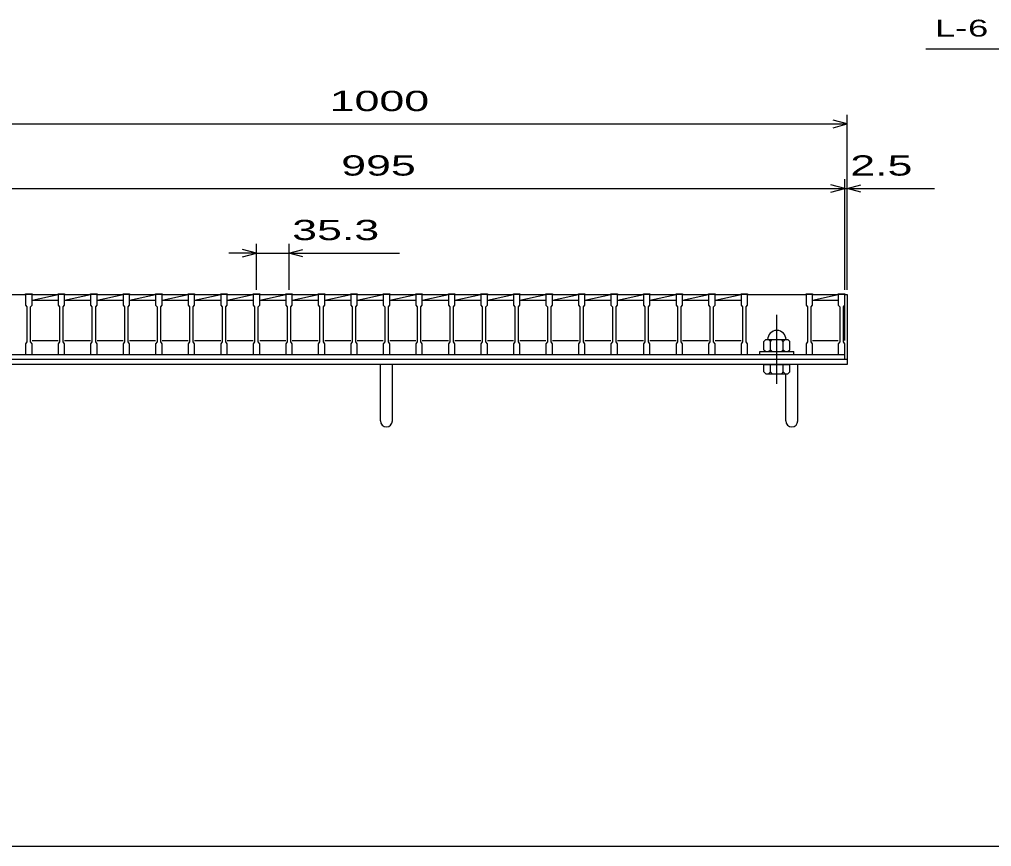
# Model space of a CAD drawing. Units: millimetres, scale not verified. Extents: x -1820 to 1731, y -1282 to 1054.
# Drawn here: x -1249 to -194, y -1146 to -249 of the extents above; entities that cross this region are included whole.
import ezdxf
from ezdxf.enums import TextEntityAlignment as Align

# ---------------------------------------------------------------- set-up
doc = ezdxf.new("R2010")
doc.units = ezdxf.units.MM
doc.header["$LTSCALE"] = 10
doc.linetypes.add('CHAIN', pattern=[18.5, 12, -1.5, 3.5, -1.5])
for name, color, linetype, lineweight in [('0_2', 150, 'Continuous', 25), ('16', 3, 'Continuous', 25), ('19', 6, 'Continuous', 25), ('22', 4, 'Continuous', 25)]:
    doc.layers.add(name, color=color, linetype=linetype, lineweight=lineweight)
doc.styles.add('ベクトル', font='')
doc.styles.get('ベクトル').set_extended_font_data('ベクトル')

msp = doc.modelspace()

# ---------------------------------------------------------------- linework, layer by layer
at = {"layer": '0_2'}
msp.add_line((1731, -1146.5), (-1729, -1146.5), dxfattribs=at)
at = {"layer": '16'}
for p, q in [((-1305.7, -547.5), (-1242.1, -547.5)), ((-1242.1, -547.5), (-1242.1, -546.8)), ((-1242.1, -546.8), (-1235.1, -546.8)), ((-1242.1, -547.5), (-1242.1, -559)), ((-1235.1, -547.5), (-1242.1, -547.5)), ((-1235.1, -546.8), (-1235.1, -547.5)), ((-1235.1, -559), (-1235.1, -547.5)), ((-1235.1, -547.5), (-1206.8, -547.5)), ((-1235.1, -553.5), (-1206.8, -547.5)), ((-1206.8, -547.5), (-1206.8, -546.8)), ((-1206.8, -546.8), (-1199.8, -546.8)), ((-1206.8, -547.5), (-1206.8, -559)), ((-1199.8, -547.5), (-1206.8, -547.5)), ((-1199.8, -546.8), (-1199.8, -547.5)), ((-1199.8, -559), (-1199.8, -547.5)), ((-1199.8, -547.5), (-1171.5, -547.5)), ((-1199.8, -553.5), (-1171.5, -547.5)), ((-1171.5, -547.5), (-1171.5, -546.8)), ((-1171.5, -546.8), (-1164.5, -546.8)), ((-1171.5, -547.5), (-1171.5, -559)), ((-1164.5, -547.5), (-1171.5, -547.5)), ((-1164.5, -546.8), (-1164.5, -547.5)), ((-1164.5, -559), (-1164.5, -547.5)), ((-1164.5, -547.5), (-1136.2, -547.5)), ((-1164.5, -553.5), (-1136.2, -547.5)), ((-1136.2, -547.5), (-1136.2, -546.8)), ((-1136.2, -546.8), (-1129.2, -546.8)), ((-1136.2, -547.5), (-1136.2, -559)), ((-1129.2, -547.5), (-1136.2, -547.5)), ((-1129.2, -546.8), (-1129.2, -547.5)), ((-1129.2, -559), (-1129.2, -547.5)), ((-1129.2, -547.5), (-1100.9, -547.5)), ((-1129.2, -553.5), (-1100.9, -547.5)), ((-1100.9, -547.5), (-1100.9, -546.8)), ((-1100.9, -546.8), (-1093.9, -546.8)), ((-1100.9, -547.5), (-1100.9, -559)), ((-1093.9, -547.5), (-1100.9, -547.5)), ((-1093.9, -546.8), (-1093.9, -547.5)), ((-1093.9, -559), (-1093.9, -547.5)), ((-1093.9, -547.5), (-1065.6, -547.5)), ((-1093.9, -553.5), (-1065.6, -547.5)), ((-1065.6, -547.5), (-1065.6, -546.8)), ((-1065.6, -546.8), (-1058.6, -546.8)), ((-1065.6, -547.5), (-1065.6, -559)), ((-1058.6, -547.5), (-1065.6, -547.5)), ((-1058.6, -546.8), (-1058.6, -547.5)), ((-1058.6, -559), (-1058.6, -547.5)), ((-1058.6, -547.5), (-1030.3, -547.5)), ((-1058.6, -553.5), (-1030.3, -547.5)), ((-1030.3, -547.5), (-1030.3, -546.8)), ((-1030.3, -546.8), (-1023.3, -546.8)), ((-1030.3, -547.5), (-1030.3, -559)), ((-1023.3, -547.5), (-1030.3, -547.5)), ((-1023.3, -546.8), (-1023.3, -547.5)), ((-1023.3, -559), (-1023.3, -547.5)), ((-1023.3, -547.5), (-995, -547.5)), ((-1023.3, -553.5), (-995, -547.5)), ((-995, -547.5), (-995, -546.8)), ((-995, -546.8), (-988, -546.8)), ((-995, -547.5), (-995, -559)), ((-988, -547.5), (-995, -547.5)), ((-988, -546.8), (-988, -547.5)), ((-988, -559), (-988, -547.5)), ((-988, -547.5), (-959.7, -547.5)), ((-988, -553.5), (-959.7, -547.5)), ((-959.7, -547.5), (-959.7, -546.8)), ((-959.7, -546.8), (-952.7, -546.8)), ((-959.7, -547.5), (-959.7, -559)), ((-952.7, -547.5), (-959.7, -547.5)), ((-952.7, -546.8), (-952.7, -547.5)), ((-952.7, -559), (-952.7, -547.5)), ((-952.7, -547.5), (-924.4, -547.5)), ((-952.7, -553.5), (-924.4, -547.5)), ((-924.4, -547.5), (-924.4, -546.8)), ((-924.4, -546.8), (-917.4, -546.8)), ((-924.4, -547.5), (-924.4, -559)), ((-917.4, -547.5), (-924.4, -547.5)), ((-917.4, -546.8), (-917.4, -547.5)), ((-917.4, -559), (-917.4, -547.5)), ((-917.4, -547.5), (-889.1, -547.5)), ((-917.4, -553.5), (-889.1, -547.5)), ((-889.1, -547.5), (-889.1, -546.8)), ((-889.1, -546.8), (-882.1, -546.8)), ((-889.1, -547.5), (-889.1, -559)), ((-882.1, -547.5), (-889.1, -547.5)), ((-882.1, -546.8), (-882.1, -547.5)), ((-882.1, -559), (-882.1, -547.5)), ((-882.1, -547.5), (-853.8, -547.5)), ((-882.1, -553.5), (-853.8, -547.5)), ((-853.8, -547.5), (-853.8, -546.8)), ((-853.8, -546.8), (-846.8, -546.8)), ((-853.8, -547.5), (-853.8, -559)), ((-846.8, -547.5), (-853.8, -547.5)), ((-846.8, -546.8), (-846.8, -547.5)), ((-846.8, -559), (-846.8, -547.5)), ((-846.8, -547.5), (-818.5, -547.5)), ((-846.8, -553.5), (-818.5, -547.5)), ((-818.5, -547.5), (-818.5, -546.8)), ((-818.5, -546.8), (-811.5, -546.8)), ((-818.5, -547.5), (-818.5, -559)), ((-811.5, -547.5), (-818.5, -547.5)), ((-811.5, -546.8), (-811.5, -547.5)), ((-811.5, -559), (-811.5, -547.5)), ((-811.5, -547.5), (-783.2, -547.5)), ((-811.5, -553.5), (-783.2, -547.5)), ((-783.2, -547.5), (-783.2, -546.8)), ((-783.2, -546.8), (-776.2, -546.8)), ((-783.2, -547.5), (-783.2, -559)), ((-776.2, -547.5), (-783.2, -547.5)), ((-776.2, -546.8), (-776.2, -547.5)), ((-776.2, -559), (-776.2, -547.5)), ((-776.2, -547.5), (-747.9, -547.5)), ((-776.2, -553.5), (-747.9, -547.5)), ((-747.9, -547.5), (-747.9, -546.8)), ((-747.9, -546.8), (-740.9, -546.8)), ((-747.9, -547.5), (-747.9, -559)), ((-740.9, -547.5), (-747.9, -547.5)), ((-740.9, -546.8), (-740.9, -547.5)), ((-740.9, -559), (-740.9, -547.5)), ((-740.9, -547.5), (-712.6, -547.5)), ((-740.9, -553.5), (-712.6, -547.5)), ((-712.6, -547.5), (-712.6, -546.8)), ((-712.6, -546.8), (-705.6, -546.8)), ((-712.6, -547.5), (-712.6, -559)), ((-705.6, -547.5), (-712.6, -547.5)), ((-705.6, -546.8), (-705.6, -547.5)), ((-705.6, -559), (-705.6, -547.5)), ((-705.6, -547.5), (-677.3, -547.5)), ((-705.6, -553.5), (-677.3, -547.5)), ((-677.3, -547.5), (-677.3, -546.8)), ((-677.3, -546.8), (-670.3, -546.8)), ((-677.3, -547.5), (-677.3, -559)), ((-670.3, -547.5), (-677.3, -547.5)), ((-670.3, -546.8), (-670.3, -547.5)), ((-670.3, -559), (-670.3, -547.5)), ((-670.3, -547.5), (-642, -547.5)), ((-670.3, -553.5), (-642, -547.5)), ((-642, -547.5), (-642, -546.8)), ((-642, -546.8), (-635, -546.8)), ((-642, -547.5), (-642, -559)), ((-635, -547.5), (-642, -547.5)), ((-635, -546.8), (-635, -547.5)), ((-635, -559), (-635, -547.5)), ((-635, -547.5), (-606.7, -547.5)), ((-635, -553.5), (-606.7, -547.5)), ((-606.7, -547.5), (-606.7, -546.8)), ((-606.7, -546.8), (-599.7, -546.8)), ((-606.7, -547.5), (-606.7, -559)), ((-599.7, -547.5), (-606.7, -547.5)), ((-599.7, -546.8), (-599.7, -547.5)), ((-599.7, -559), (-599.7, -547.5)), ((-599.7, -547.5), (-571.4, -547.5)), ((-599.7, -553.5), (-571.4, -547.5)), ((-571.4, -547.5), (-571.4, -546.8)), ((-571.4, -546.8), (-564.4, -546.8)), ((-571.4, -547.5), (-571.4, -559)), ((-564.4, -547.5), (-571.4, -547.5)), ((-564.4, -546.8), (-564.4, -547.5)), ((-564.4, -559), (-564.4, -547.5)), ((-564.4, -547.5), (-536.1, -547.5)), ((-564.4, -553.5), (-536.1, -547.5)), ((-536.1, -547.5), (-536.1, -546.8)), ((-536.1, -546.8), (-529.1, -546.8)), ((-536.1, -547.5), (-536.1, -559)), ((-529.1, -547.5), (-536.1, -547.5)), ((-529.1, -546.8), (-529.1, -547.5)), ((-529.1, -559), (-529.1, -547.5)), ((-529.1, -547.5), (-500.8, -547.5)), ((-529.1, -553.5), (-500.8, -547.5)), ((-500.8, -547.5), (-500.8, -546.8)), ((-500.8, -546.8), (-493.8, -546.8)), ((-500.8, -547.5), (-500.8, -559)), ((-493.8, -547.5), (-500.8, -547.5)), ((-493.8, -546.8), (-493.8, -547.5)), ((-493.8, -559), (-493.8, -547.5)), ((-493.8, -547.5), (-465.5, -547.5)), ((-493.8, -553.5), (-465.5, -547.5)), ((-465.5, -547.5), (-465.5, -546.8)), ((-465.5, -546.8), (-458.5, -546.8)), ((-465.5, -547.5), (-465.5, -559)), ((-458.5, -547.5), (-465.5, -547.5)), ((-458.5, -546.8), (-458.5, -547.5)), ((-458.5, -559), (-458.5, -547.5)), ((-458.5, -547.5), (-394.9, -547.5)), ((-394.9, -547.5), (-394.9, -546.8)), ((-394.9, -546.8), (-387.9, -546.8)), ((-394.9, -547.5), (-394.9, -559)), ((-387.9, -547.5), (-394.9, -547.5)), ((-387.9, -546.8), (-387.9, -547.5)), ((-387.9, -559), (-387.9, -547.5)), ((-387.9, -547.5), (-360, -547.5)), ((-387.9, -553.5), (-360, -547.58)), ((-360, -547.5), (-360, -546.8)), ((-360, -546.8), (-353, -546.8)), ((-360, -547.5), (-360, -559)), ((-353, -547.5), (-360, -547.5)), ((-353, -546.8), (-353, -547.5)), ((-353, -559), (-353, -547.5)), ((-353, -597.5), (-353, -547.5)), ((-1242.1, -559), (-1240.6, -561)), ((-1236.6, -561), (-1235.1, -559)), ((-1235.1, -553.5), (-1206.8, -553.5)), ((-1206.8, -559), (-1205.3, -561)), ((-1201.3, -561), (-1199.8, -559)), ((-1199.8, -553.5), (-1171.5, -553.5)), ((-1171.5, -559), (-1170, -561)), ((-1166, -561), (-1164.5, -559)), ((-1164.5, -553.5), (-1136.2, -553.5)), ((-1136.2, -559), (-1134.7, -561)), ((-1130.7, -561), (-1129.2, -559)), ((-1129.2, -553.5), (-1100.9, -553.5)), ((-1100.9, -559), (-1099.4, -561)), ((-1095.4, -561), (-1093.9, -559)), ((-1093.9, -553.5), (-1065.6, -553.5)), ((-1065.6, -559), (-1064.1, -561)), ((-1060.1, -561), (-1058.6, -559)), ((-1058.6, -553.5), (-1030.3, -553.5)), ((-1030.3, -559), (-1028.8, -561)), ((-1024.8, -561), (-1023.3, -559)), ((-1023.3, -553.5), (-995, -553.5)), ((-995, -559), (-993.5, -561)), ((-989.5, -561), (-988, -559)), ((-988, -553.5), (-959.7, -553.5)), ((-959.7, -559), (-958.2, -561)), ((-954.2, -561), (-952.7, -559)), ((-952.7, -553.5), (-924.4, -553.5)), ((-924.4, -559), (-922.9, -561)), ((-918.9, -561), (-917.4, -559)), ((-917.4, -553.5), (-889.1, -553.5)), ((-889.1, -559), (-887.6, -561)), ((-883.6, -561), (-882.1, -559)), ((-882.1, -553.5), (-853.8, -553.5)), ((-853.8, -559), (-852.3, -561)), ((-848.3, -561), (-846.8, -559)), ((-846.8, -553.5), (-818.5, -553.5)), ((-818.5, -559), (-817, -561)), ((-813, -561), (-811.5, -559)), ((-811.5, -553.5), (-783.2, -553.5)), ((-783.2, -559), (-781.7, -561)), ((-777.7, -561), (-776.2, -559)), ((-776.2, -553.5), (-747.9, -553.5)), ((-747.9, -559), (-746.4, -561)), ((-742.4, -561), (-740.9, -559)), ((-740.9, -553.5), (-712.6, -553.5)), ((-712.6, -559), (-711.1, -561)), ((-707.1, -561), (-705.6, -559)), ((-705.6, -553.5), (-677.3, -553.5)), ((-677.3, -559), (-675.8, -561)), ((-671.8, -561), (-670.3, -559)), ((-670.3, -553.5), (-642, -553.5)), ((-642, -559), (-640.5, -561)), ((-636.5, -561), (-635, -559)), ((-635, -553.5), (-606.7, -553.5)), ((-606.7, -559), (-605.2, -561)), ((-601.2, -561), (-599.7, -559)), ((-599.7, -553.5), (-571.4, -553.5)), ((-571.4, -559), (-569.9, -561)), ((-565.9, -561), (-564.4, -559)), ((-564.4, -553.5), (-536.1, -553.5)), ((-536.1, -559), (-534.6, -561)), ((-530.6, -561), (-529.1, -559)), ((-529.1, -553.5), (-500.8, -553.5)), ((-500.8, -559), (-499.3, -561)), ((-495.3, -561), (-493.8, -559)), ((-493.8, -553.5), (-465.5, -553.5)), ((-465.5, -559), (-464, -561)), ((-460, -561), (-458.5, -559)), ((-394.9, -559), (-393.4, -561)), ((-389.4, -561), (-387.9, -559)), ((-387.9, -553.5), (-360, -553.5)), ((-360, -559), (-358.5, -561)), ((-354.5, -561), (-353, -559)), ((-1240.6, -561), (-1240.6, -599)), ((-1236.6, -599), (-1236.6, -561)), ((-1205.3, -561), (-1205.3, -599)), ((-1201.3, -599), (-1201.3, -561)), ((-1170, -561), (-1170, -599)), ((-1166, -599), (-1166, -561)), ((-1134.7, -561), (-1134.7, -599)), ((-1130.7, -599), (-1130.7, -561)), ((-1099.4, -561), (-1099.4, -599)), ((-1095.4, -599), (-1095.4, -561)), ((-1064.1, -561), (-1064.1, -599)), ((-1060.1, -599), (-1060.1, -561)), ((-1028.8, -561), (-1028.8, -599)), ((-1024.8, -599), (-1024.8, -561)), ((-993.5, -561), (-993.5, -599)), ((-989.5, -599), (-989.5, -561)), ((-958.2, -561), (-958.2, -599)), ((-954.2, -599), (-954.2, -561)), ((-922.9, -561), (-922.9, -599)), ((-918.9, -599), (-918.9, -561)), ((-887.6, -561), (-887.6, -599)), ((-883.6, -599), (-883.6, -561)), ((-852.3, -561), (-852.3, -599)), ((-848.3, -599), (-848.3, -561)), ((-817, -561), (-817, -599)), ((-813, -599), (-813, -561)), ((-781.7, -561), (-781.7, -599)), ((-777.7, -599), (-777.7, -561)), ((-746.4, -561), (-746.4, -599)), ((-742.4, -599), (-742.4, -561)), ((-711.1, -561), (-711.1, -599)), ((-707.1, -599), (-707.1, -561)), ((-675.8, -561), (-675.8, -599)), ((-671.8, -599), (-671.8, -561)), ((-640.5, -561), (-640.5, -599)), ((-636.5, -599), (-636.5, -561)), ((-605.2, -561), (-605.2, -599)), ((-601.2, -599), (-601.2, -561)), ((-569.9, -561), (-569.9, -599)), ((-565.9, -599), (-565.9, -561)), ((-534.6, -561), (-534.6, -599)), ((-530.6, -599), (-530.6, -561)), ((-499.3, -561), (-499.3, -599)), ((-495.3, -599), (-495.3, -561)), ((-464, -561), (-464, -599)), ((-460, -599), (-460, -561)), ((-393.4, -561), (-393.4, -599)), ((-389.4, -599), (-389.4, -561)), ((-358.5, -561), (-358.5, -599)), ((-354.5, -599), (-354.5, -561)), ((-1240.6, -599), (-1242.1, -601)), ((-1242.1, -601), (-1242.1, -612.5)), ((-1235.1, -601), (-1236.6, -599)), ((-1235.1, -597.5), (-1206.8, -597.5)), ((-1235.1, -612.5), (-1235.1, -601)), ((-1205.3, -599), (-1206.8, -601)), ((-1206.8, -601), (-1206.8, -612.5)), ((-1199.8, -601), (-1201.3, -599)), ((-1199.8, -597.5), (-1171.5, -597.5)), ((-1199.8, -612.5), (-1199.8, -601)), ((-1170, -599), (-1171.5, -601)), ((-1171.5, -601), (-1171.5, -612.5)), ((-1164.5, -601), (-1166, -599)), ((-1164.5, -597.5), (-1136.2, -597.5)), ((-1164.5, -612.5), (-1164.5, -601)), ((-1134.7, -599), (-1136.2, -601)), ((-1136.2, -601), (-1136.2, -612.5)), ((-1129.2, -601), (-1130.7, -599)), ((-1129.2, -597.5), (-1100.9, -597.5)), ((-1129.2, -612.5), (-1129.2, -601)), ((-1099.4, -599), (-1100.9, -601)), ((-1100.9, -601), (-1100.9, -612.5)), ((-1093.9, -601), (-1095.4, -599)), ((-1093.9, -597.5), (-1065.6, -597.5)), ((-1093.9, -612.5), (-1093.9, -601)), ((-1064.1, -599), (-1065.6, -601)), ((-1065.6, -601), (-1065.6, -612.5)), ((-1058.6, -601), (-1060.1, -599)), ((-1058.6, -597.5), (-1030.3, -597.5)), ((-1058.6, -612.5), (-1058.6, -601)), ((-1028.8, -599), (-1030.3, -601)), ((-1030.3, -601), (-1030.3, -612.5)), ((-1023.3, -601), (-1024.8, -599)), ((-1023.3, -597.5), (-995, -597.5)), ((-1023.3, -612.5), (-1023.3, -601)), ((-993.5, -599), (-995, -601)), ((-995, -601), (-995, -612.5)), ((-988, -601), (-989.5, -599)), ((-988, -597.5), (-959.7, -597.5)), ((-988, -612.5), (-988, -601)), ((-958.2, -599), (-959.7, -601)), ((-959.7, -601), (-959.7, -612.5)), ((-952.7, -601), (-954.2, -599)), ((-952.7, -597.5), (-924.4, -597.5)), ((-952.7, -612.5), (-952.7, -601)), ((-922.9, -599), (-924.4, -601)), ((-924.4, -601), (-924.4, -612.5)), ((-917.4, -601), (-918.9, -599)), ((-917.4, -597.5), (-889.1, -597.5)), ((-917.4, -612.5), (-917.4, -601)), ((-887.6, -599), (-889.1, -601)), ((-889.1, -601), (-889.1, -612.5)), ((-882.1, -601), (-883.6, -599)), ((-882.1, -597.5), (-853.8, -597.5)), ((-882.1, -612.5), (-882.1, -601)), ((-852.3, -599), (-853.8, -601)), ((-853.8, -601), (-853.8, -612.5)), ((-846.8, -601), (-848.3, -599)), ((-846.8, -597.5), (-818.5, -597.5)), ((-846.8, -612.5), (-846.8, -601)), ((-817, -599), (-818.5, -601)), ((-818.5, -601), (-818.5, -612.5)), ((-811.5, -601), (-813, -599)), ((-811.5, -597.5), (-783.2, -597.5)), ((-811.5, -612.5), (-811.5, -601)), ((-781.7, -599), (-783.2, -601)), ((-783.2, -601), (-783.2, -612.5)), ((-776.2, -601), (-777.7, -599)), ((-776.2, -597.5), (-747.9, -597.5)), ((-776.2, -612.5), (-776.2, -601)), ((-746.4, -599), (-747.9, -601)), ((-747.9, -601), (-747.9, -612.5)), ((-740.9, -601), (-742.4, -599)), ((-740.9, -597.5), (-712.6, -597.5)), ((-740.9, -612.5), (-740.9, -601)), ((-711.1, -599), (-712.6, -601)), ((-712.6, -601), (-712.6, -612.5)), ((-705.6, -601), (-707.1, -599)), ((-705.6, -597.5), (-677.3, -597.5)), ((-705.6, -612.5), (-705.6, -601)), ((-675.8, -599), (-677.3, -601)), ((-677.3, -601), (-677.3, -612.5)), ((-670.3, -601), (-671.8, -599)), ((-670.3, -597.5), (-642, -597.5)), ((-670.3, -612.5), (-670.3, -601)), ((-640.5, -599), (-642, -601)), ((-642, -601), (-642, -612.5)), ((-635, -601), (-636.5, -599)), ((-635, -597.5), (-606.7, -597.5)), ((-635, -612.5), (-635, -601)), ((-605.2, -599), (-606.7, -601)), ((-606.7, -601), (-606.7, -612.5)), ((-599.7, -601), (-601.2, -599)), ((-599.7, -597.5), (-571.4, -597.5)), ((-599.7, -612.5), (-599.7, -601)), ((-569.9, -599), (-571.4, -601)), ((-571.4, -601), (-571.4, -612.5)), ((-564.4, -601), (-565.9, -599)), ((-564.4, -597.5), (-536.1, -597.5)), ((-564.4, -612.5), (-564.4, -601)), ((-534.6, -599), (-536.1, -601)), ((-536.1, -601), (-536.1, -612.5)), ((-529.1, -601), (-530.6, -599)), ((-529.1, -597.5), (-500.8, -597.5)), ((-529.1, -612.5), (-529.1, -601)), ((-499.3, -599), (-500.8, -601)), ((-500.8, -601), (-500.8, -612.5)), ((-493.8, -601), (-495.3, -599)), ((-493.8, -597.5), (-465.5, -597.5)), ((-493.8, -612.5), (-493.8, -601)), ((-464, -599), (-465.5, -601)), ((-465.5, -601), (-465.5, -612.5)), ((-458.5, -601), (-460, -599)), ((-458.5, -612.5), (-458.5, -601)), ((-438.7, -596.5), (-440.7, -598.5)), ((-440.7, -607.5), (-440.7, -598.5)), ((-438.7, -596.5), (-414.7, -596.5)), ((-433.7, -598.5), (-435.7, -596.5)), ((-433.7, -598.5), (-431.7, -596.5)), ((-433.7, -607.5), (-433.7, -598.5)), ((-419.7, -598.5), (-421.7, -596.5)), ((-419.7, -598.5), (-417.7, -596.5)), ((-419.7, -607.5), (-419.7, -598.5)), ((-412.7, -598.5), (-414.7, -596.5)), ((-412.7, -607.5), (-412.7, -598.5)), ((-393.4, -599), (-394.9, -601)), ((-394.9, -601), (-394.9, -612.5)), ((-387.9, -601), (-389.4, -599)), ((-387.9, -597.5), (-360, -597.5)), ((-387.9, -612.5), (-387.9, -601)), ((-358.5, -599), (-360, -601)), ((-360, -601), (-360, -612.5)), ((-353, -601), (-354.5, -599)), ((-353, -612.5), (-353, -601)), ((-445.2, -612.5), (-445.2, -609.5)), ((-445.2, -609.5), (-408.2, -609.5)), ((-440.7, -607.5), (-438.7, -609.5)), ((-435.7, -609.5), (-433.7, -607.5)), ((-433.7, -607.5), (-431.7, -609.5)), ((-421.7, -609.5), (-419.7, -607.5)), ((-419.7, -607.5), (-417.7, -609.5)), ((-414.7, -609.5), (-412.7, -607.5)), ((-408.2, -612.5), (-408.2, -609.5)), ((-1348, -612.5), (-353, -612.5)), ((-1348, -617.5), (-353, -617.5)), ((-1305.7, -612.5), (-1242.1, -612.5)), ((-1242.1, -612.5), (-1235.1, -612.5)), ((-1206.8, -612.5), (-1199.8, -612.5)), ((-1171.5, -612.5), (-1164.5, -612.5)), ((-1136.2, -612.5), (-1129.2, -612.5)), ((-1100.9, -612.5), (-1093.9, -612.5)), ((-1065.6, -612.5), (-1058.6, -612.5)), ((-1030.3, -612.5), (-1023.3, -612.5)), ((-995, -612.5), (-988, -612.5)), ((-959.7, -612.5), (-952.7, -612.5)), ((-924.4, -612.5), (-917.4, -612.5)), ((-889.1, -612.5), (-882.1, -612.5)), ((-853.8, -612.5), (-846.8, -612.5)), ((-818.5, -612.5), (-811.5, -612.5)), ((-783.2, -612.5), (-776.2, -612.5)), ((-747.9, -612.5), (-740.9, -612.5)), ((-712.6, -612.5), (-705.6, -612.5)), ((-677.3, -612.5), (-670.3, -612.5)), ((-642, -612.5), (-635, -612.5)), ((-606.7, -612.5), (-599.7, -612.5)), ((-571.4, -612.5), (-564.4, -612.5)), ((-536.1, -612.5), (-529.1, -612.5)), ((-500.8, -612.5), (-493.8, -612.5)), ((-465.5, -612.5), (-458.5, -612.5)), ((-458.5, -612.5), (-394.9, -612.5)), ((-445.2, -612.5), (-408.2, -612.5)), ((-394.9, -612.5), (-387.9, -612.5)), ((-360, -612.5), (-353, -612.5)), ((-353, -617.5), (-353, -612.5))]:
    msp.add_line(p, q, dxfattribs=at)
at = {"layer": '16', "linetype": 'CHAIN'}
msp.add_line((-426.7, -644.5), (-426.7, -569.5), dxfattribs=at)
at = {"layer": '16'}
msp.add_arc((-426.7, -596.5), 10, 0, 180, dxfattribs=at)
at = {"layer": '19'}
for p, q in [((-353, -547.5), (-350.5, -547.5)), ((-350.5, -547.5), (-350.5, -617.5)), ((-1350.5, -617.5), (-350.5, -617.5)), ((-350.5, -617.5), (-350.5, -623.5)), ((-350.5, -623.5), (-1350.5, -623.5)), ((-857, -684.61), (-857, -623.5)), ((-844, -684.61), (-844, -623.5)), ((-440.7, -631.5), (-440.7, -623.5)), ((-440.7, -623.5), (-412.7, -623.5)), ((-440.7, -631.5), (-438.7, -633.5)), ((-433.7, -631.5), (-435.7, -633.5)), ((-433.7, -631.5), (-433.7, -623.5)), ((-431.7, -633.5), (-433.7, -631.5)), ((-419.7, -631.5), (-421.7, -633.5)), ((-419.7, -631.5), (-419.7, -623.5)), ((-417.7, -633.5), (-419.7, -631.5)), ((-414.7, -633.5), (-412.7, -631.5)), ((-412.7, -631.5), (-412.7, -623.5)), ((-404, -684.61), (-404, -623.5)), ((-438.7, -633.5), (-414.7, -633.5)), ((-417, -684.61), (-417, -633.5))]:
    msp.add_line(p, q, dxfattribs=at)
for centre in [(-850.5, -684.61), (-410.5, -684.61)]:
    msp.add_arc(centre, 6.5, 180, 0, dxfattribs=at)
at = {"layer": '22'}
for p, q in [((-265, -281), (-65, -281)), ((-350.5, -362.5), (-365.5, -358.5)), ((-350.5, -542.5), (-350.5, -352.5)), ((-1350.5, -362.5), (-350.5, -362.5)), ((-365.5, -366.5), (-350.5, -362.5)), ((-1348, -432.5), (-353, -432.5)), ((-353, -432.5), (-368, -428.5)), ((-368, -436.5), (-353, -432.5)), ((-353, -542.5), (-353, -422.5)), ((-353, -432.5), (-350.5, -432.5)), ((-350.5, -542.5), (-350.5, -422.5)), ((-350.5, -432.5), (-335.5, -428.5)), ((-335.5, -436.5), (-350.5, -432.5)), ((-350.5, -432.5), (-255.5, -432.5)), ((-991.5, -542.5), (-991.5, -492.5)), ((-956.2, -492.5), (-956.2, -542.5)), ((-991.5, -502.5), (-1021.5, -502.5)), ((-991.5, -502.5), (-1006.5, -498.5)), ((-1006.5, -506.5), (-991.5, -502.5)), ((-991.5, -502.5), (-956.2, -502.5)), ((-956.2, -502.5), (-941.2, -498.5)), ((-941.2, -506.5), (-956.2, -502.5)), ((-956.2, -502.5), (-836.2, -502.5))]:
    msp.add_line(p, q, dxfattribs=at)

# ---------------------------------------------------------------- texts
at = {"layer": '22', "color": 2, "style": 'ベクトル'}
for s, height, width, p in [('L-', 18.33, 1.6, (-255, -258.5)), (' 6 ', 18.33, 1.6, (-230, -258.5)), (' 1000 ', 21.99, 1.65, (-925.5, -337.5)), (' 995 ', 21.99, 1.65, (-913, -407.5)), (' 2.5 ', 21.99, 1.65, (-360.5, -407.5)), (' 35.3 ', 21.99, 1.65, (-966.2, -477.5))]:
    msp.add_text(s, height=height, dxfattribs=dict(at, width=width)).set_placement(p, align=Align.MIDDLE_LEFT)

doc.saveas('drawing.dxf')
